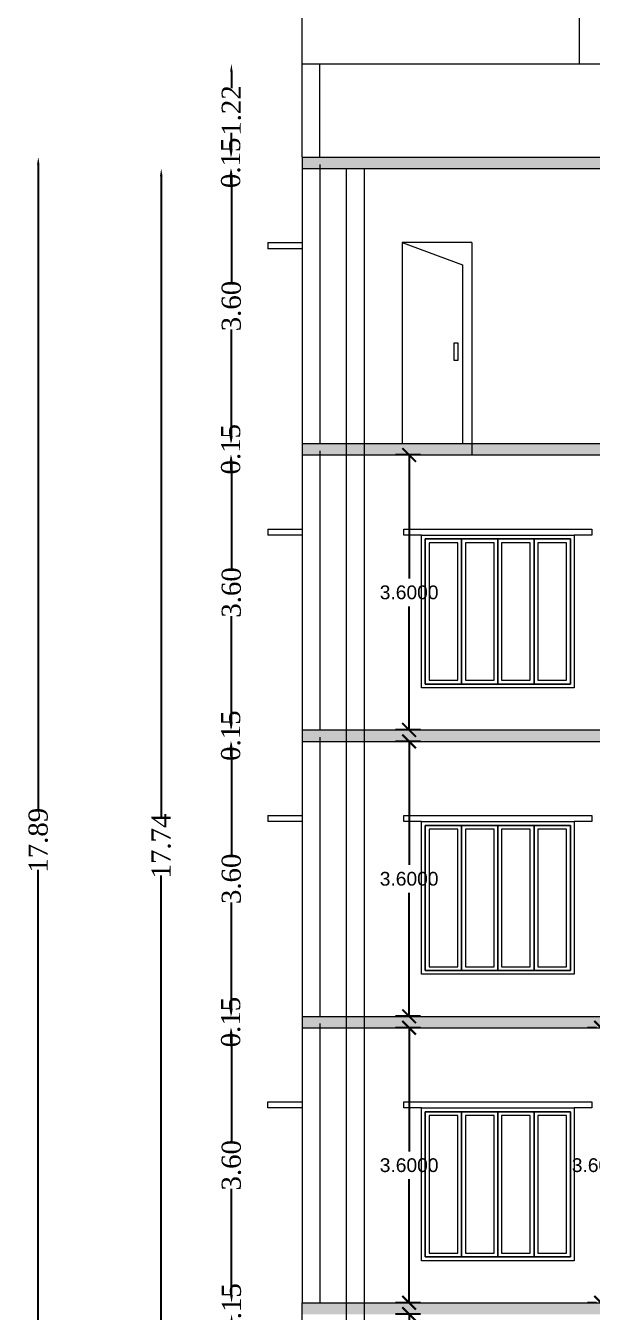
# Model space of a CAD drawing. Header units: metres. Extents: x -1560390 to -1560195, y 43232 to 43346.
# Drawn here: x -1560306.68 to -1560299.26, y 43310.71 to 43327.56 of the extents above; entities that cross this region are included whole.
import ezdxf

# ---------------------------------------------------------------- set-up
doc = ezdxf.new("R2010")
doc.units = ezdxf.units.M
doc.header["$LTSCALE"] = 750
doc.header["$MEASUREMENT"] = 0
doc.header["$PDMODE"] = 35
doc.header["$PDSIZE"] = 50
doc.linetypes.add('PHANTOM2', pattern=[1.25, 0.625, -0.125, 0.125, -0.125, 0.125, -0.125])
doc.layers.get('0').update_dxf_attribs({"lineweight": 5})
doc.layers.get('Defpoints').update_dxf_attribs({"lineweight": 0})
doc.layers.add('BLK_1_FLR_1_REGULAR_ROOM_3', color=117, linetype='Continuous')
doc.layers.add('BLK_1_HT_OF_BLDG', color=5, linetype='Continuous')
doc.layers.add('ED', color=30, linetype='Continuous', lineweight=0)
doc.styles.add('ANAND', font='times.ttf')
doc.styles.get("Standard").update_dxf_attribs({"font": 'arial.ttf'})
doc.dimstyles.new('STANDARD$0', dxfattribs={"dimtxt": 0.25, "dimasz": 0.1, "dimexe": 2, "dimexo": 2, "dimgap": 0, "dimtad": 0, "dimzin": 0, "dimdsep": 46, "dimtxsty": 'ANAND', "dimcen": 0.0625, "dimdle": 2.5, "dimse1": 1, "dimse2": 1, "dimclrd": 2, "dimclre": 9, "dimadec": 0, "dimazin": 0, "dimtfac": 1, "dimtix": 1, "dimtofl": 0, "dimtmove": 2, "dimatfit": 3, "dimldrblk": 'OBLIQUE', "dimfxl": 0, "dimtolj": 1, "dimtzin": 0, "dimarcsym": 0})

# ---------------------------------------------------------------- blocks, each defined once
blk = doc.blocks.new('*D632')
at = {"color": 2, "lineweight": -2}
for p, q in [((-1560303.983, 43310.936), (-1560303.983, 43311.036)), ((-1560303.983, 43310.586), (-1560303.983, 43310.486))]:
    blk.add_line(p, q, dxfattribs=at)
at = {"color": 2}
for points in [[(-1560304, 43310.936), (-1560303.966, 43310.936), (-1560303.983, 43310.836)], [(-1560304, 43310.586), (-1560303.966, 43310.586), (-1560303.983, 43310.686)]]:
    blk.add_solid(points, dxfattribs=at)
at = {"layer": 'Defpoints', "color": 0}
for p in [(-1560303.983, 43310.836), (-1560303.058, 43310.836), (-1560303.058, 43310.686)]:
    blk.add_point(p, dxfattribs=at)
at = {"color": 0, "insert": (-1560303.983, 43310.761), "char_height": 0.25, "attachment_point": 5, "rotation": 90, "style": 'ANAND'}
blk.add_mtext('\\A1;0.15', dxfattribs=at)
blk = doc.blocks.new('_Oblique')
at = {"color": 0, "linetype": 'ByBlock', "lineweight": -2}
blk.add_line((-0.5, -0.5), (0.5, 0.5), dxfattribs=at)
blk = doc.blocks.new('*D569')
at = {"color": 2, "lineweight": -2}
for p, q in [((-1560303.985, 43314.336), (-1560303.985, 43312.945)), ((-1560303.985, 43310.936), (-1560303.985, 43312.327))]:
    blk.add_line(p, q, dxfattribs=at)
at = {"color": 2}
for points in [[(-1560304.001, 43314.336), (-1560303.968, 43314.336), (-1560303.985, 43314.436)], [(-1560304.001, 43310.936), (-1560303.968, 43310.936), (-1560303.985, 43310.836)]]:
    blk.add_solid(points, dxfattribs=at)
at = {"layer": 'Defpoints', "color": 0}
for p in [(-1560303.985, 43314.436), (-1560303.058, 43314.436), (-1560303.058, 43310.836)]:
    blk.add_point(p, dxfattribs=at)
at = {"color": 0, "insert": (-1560303.985, 43312.636), "char_height": 0.25, "attachment_point": 5, "rotation": 90, "style": 'ANAND'}
blk.add_mtext('\\A1;3.60', dxfattribs=at)
blk = doc.blocks.new('*D570')
at = {"color": 2, "lineweight": -2}
for p, q in [((-1560303.993, 43314.686), (-1560303.993, 43314.786)), ((-1560303.993, 43314.336), (-1560303.993, 43314.236))]:
    blk.add_line(p, q, dxfattribs=at)
at = {"color": 2}
for points in [[(-1560304.01, 43314.686), (-1560303.976, 43314.686), (-1560303.993, 43314.586)], [(-1560304.01, 43314.336), (-1560303.976, 43314.336), (-1560303.993, 43314.436)]]:
    blk.add_solid(points, dxfattribs=at)
at = {"layer": 'Defpoints', "color": 0}
for p in [(-1560303.993, 43314.586), (-1560303.058, 43314.586), (-1560303.058, 43314.436)]:
    blk.add_point(p, dxfattribs=at)
at = {"color": 0, "insert": (-1560303.993, 43314.511), "char_height": 0.25, "attachment_point": 5, "rotation": 90, "style": 'ANAND'}
blk.add_mtext('\\A1;0.15', dxfattribs=at)
blk = doc.blocks.new('*D571')
at = {"color": 2, "lineweight": -2}
for p, q in [((-1560303.985, 43318.086), (-1560303.985, 43316.695)), ((-1560303.985, 43314.686), (-1560303.985, 43316.077))]:
    blk.add_line(p, q, dxfattribs=at)
at = {"color": 2}
for points in [[(-1560304.001, 43318.086), (-1560303.968, 43318.086), (-1560303.985, 43318.186)], [(-1560304.001, 43314.686), (-1560303.968, 43314.686), (-1560303.985, 43314.586)]]:
    blk.add_solid(points, dxfattribs=at)
at = {"layer": 'Defpoints', "color": 0}
for p in [(-1560303.985, 43318.186), (-1560303.058, 43318.186), (-1560303.058, 43314.586)]:
    blk.add_point(p, dxfattribs=at)
at = {"color": 0, "insert": (-1560303.985, 43316.386), "char_height": 0.25, "attachment_point": 5, "rotation": 90, "style": 'ANAND'}
blk.add_mtext('\\A1;3.60', dxfattribs=at)
blk = doc.blocks.new('*D572')
at = {"color": 2, "lineweight": -2}
for p, q in [((-1560303.993, 43318.436), (-1560303.993, 43318.536)), ((-1560303.993, 43318.086), (-1560303.993, 43317.986))]:
    blk.add_line(p, q, dxfattribs=at)
at = {"color": 2}
for points in [[(-1560304.01, 43318.436), (-1560303.976, 43318.436), (-1560303.993, 43318.336)], [(-1560304.01, 43318.086), (-1560303.976, 43318.086), (-1560303.993, 43318.186)]]:
    blk.add_solid(points, dxfattribs=at)
at = {"layer": 'Defpoints', "color": 0}
for p in [(-1560303.993, 43318.336), (-1560303.058, 43318.336), (-1560303.058, 43318.186)]:
    blk.add_point(p, dxfattribs=at)
at = {"color": 0, "insert": (-1560303.993, 43318.261), "char_height": 0.25, "attachment_point": 5, "rotation": 90, "style": 'ANAND'}
blk.add_mtext('\\A1;0.15', dxfattribs=at)
blk = doc.blocks.new('*D573')
at = {"color": 2, "lineweight": -2}
for p, q in [((-1560303.985, 43321.836), (-1560303.985, 43320.445)), ((-1560303.985, 43318.436), (-1560303.985, 43319.827))]:
    blk.add_line(p, q, dxfattribs=at)
at = {"color": 2}
for points in [[(-1560304.001, 43321.836), (-1560303.968, 43321.836), (-1560303.985, 43321.936)], [(-1560304.001, 43318.436), (-1560303.968, 43318.436), (-1560303.985, 43318.336)]]:
    blk.add_solid(points, dxfattribs=at)
at = {"layer": 'Defpoints', "color": 0}
for p in [(-1560303.985, 43321.936), (-1560303.058, 43321.936), (-1560303.058, 43318.336)]:
    blk.add_point(p, dxfattribs=at)
at = {"color": 0, "insert": (-1560303.985, 43320.136), "char_height": 0.25, "attachment_point": 5, "rotation": 90, "style": 'ANAND'}
blk.add_mtext('\\A1;3.60', dxfattribs=at)
blk = doc.blocks.new('*D574')
at = {"color": 2, "lineweight": -2}
for p, q in [((-1560303.993, 43322.186), (-1560303.993, 43322.286)), ((-1560303.993, 43321.836), (-1560303.993, 43321.736))]:
    blk.add_line(p, q, dxfattribs=at)
at = {"color": 2}
for points in [[(-1560304.01, 43322.186), (-1560303.976, 43322.186), (-1560303.993, 43322.086)], [(-1560304.01, 43321.836), (-1560303.976, 43321.836), (-1560303.993, 43321.936)]]:
    blk.add_solid(points, dxfattribs=at)
at = {"layer": 'Defpoints', "color": 0}
for p in [(-1560303.993, 43322.086), (-1560303.058, 43322.086), (-1560303.058, 43321.936)]:
    blk.add_point(p, dxfattribs=at)
at = {"color": 0, "insert": (-1560303.993, 43322.011), "char_height": 0.25, "attachment_point": 5, "rotation": 90, "style": 'ANAND'}
blk.add_mtext('\\A1;0.15', dxfattribs=at)
blk = doc.blocks.new('*D575')
at = {"color": 2, "lineweight": -2}
for p, q in [((-1560303.985, 43325.586), (-1560303.985, 43324.195)), ((-1560303.985, 43322.186), (-1560303.985, 43323.577))]:
    blk.add_line(p, q, dxfattribs=at)
at = {"color": 2}
for points in [[(-1560304.001, 43325.586), (-1560303.968, 43325.586), (-1560303.985, 43325.686)], [(-1560304.001, 43322.186), (-1560303.968, 43322.186), (-1560303.985, 43322.086)]]:
    blk.add_solid(points, dxfattribs=at)
at = {"layer": 'Defpoints', "color": 0}
for p in [(-1560303.985, 43325.686), (-1560303.058, 43325.686), (-1560303.058, 43322.086)]:
    blk.add_point(p, dxfattribs=at)
at = {"color": 0, "insert": (-1560303.985, 43323.886), "char_height": 0.25, "attachment_point": 5, "rotation": 90, "style": 'ANAND'}
blk.add_mtext('\\A1;3.60', dxfattribs=at)
blk = doc.blocks.new('*D576')
at = {"color": 2, "lineweight": -2}
for p, q in [((-1560303.993, 43325.936), (-1560303.993, 43326.036)), ((-1560303.993, 43325.586), (-1560303.993, 43325.486))]:
    blk.add_line(p, q, dxfattribs=at)
at = {"color": 2}
for points in [[(-1560304.01, 43325.936), (-1560303.976, 43325.936), (-1560303.993, 43325.836)], [(-1560304.01, 43325.586), (-1560303.976, 43325.586), (-1560303.993, 43325.686)]]:
    blk.add_solid(points, dxfattribs=at)
at = {"layer": 'Defpoints', "color": 0}
for p in [(-1560303.993, 43325.836), (-1560303.058, 43325.836), (-1560303.058, 43325.686)]:
    blk.add_point(p, dxfattribs=at)
at = {"color": 0, "insert": (-1560303.993, 43325.761), "char_height": 0.25, "attachment_point": 5, "rotation": 90, "style": 'ANAND'}
blk.add_mtext('\\A1;0.15', dxfattribs=at)
blk = doc.blocks.new('*D633')
at = {"color": 2, "lineweight": -2}
for p, q in [((-1560303.985, 43326.956), (-1560303.985, 43326.74)), ((-1560303.985, 43325.936), (-1560303.985, 43326.152))]:
    blk.add_line(p, q, dxfattribs=at)
at = {"color": 2}
for points in [[(-1560304.002, 43326.956), (-1560303.969, 43326.956), (-1560303.985, 43327.056)], [(-1560304.002, 43325.936), (-1560303.969, 43325.936), (-1560303.985, 43325.836)]]:
    blk.add_solid(points, dxfattribs=at)
at = {"layer": 'Defpoints', "color": 0}
for p in [(-1560303.058, 43327.056), (-1560303.985, 43325.836), (-1560303.058, 43325.836)]:
    blk.add_point(p, dxfattribs=at)
at = {"color": 0, "insert": (-1560303.985, 43326.446), "char_height": 0.25, "attachment_point": 5, "rotation": 90, "style": 'ANAND'}
blk.add_mtext('\\A1;1.22', dxfattribs=at)
blk = doc.blocks.new('*D634')
at = {"color": 2, "lineweight": -2}
for p, q in [((-1560304.904, 43325.586), (-1560304.904, 43317.203)), ((-1560304.904, 43308.046), (-1560304.904, 43316.429))]:
    blk.add_line(p, q, dxfattribs=at)
at = {"color": 2}
for points in [[(-1560304.92, 43325.586), (-1560304.887, 43325.586), (-1560304.904, 43325.686)], [(-1560304.92, 43308.046), (-1560304.887, 43308.046), (-1560304.904, 43307.946)]]:
    blk.add_solid(points, dxfattribs=at)
at = {"layer": 'Defpoints', "color": 0}
for p in [(-1560304.904, 43325.686), (-1560303.058, 43325.686), (-1560303.058, 43307.946)]:
    blk.add_point(p, dxfattribs=at)
at = {"color": 0, "insert": (-1560304.904, 43316.816), "char_height": 0.25, "attachment_point": 5, "rotation": 90, "style": 'ANAND'}
blk.add_mtext('\\A1;17.74', dxfattribs=at)
blk = doc.blocks.new('*D584')
at = {"layer": 'BLK_1_HT_OF_BLDG', "color": 2, "linetype": 'PHANTOM2', "lineweight": -2}
for p, q in [((-1560306.513, 43325.736), (-1560306.513, 43317.277)), ((-1560306.513, 43308.046), (-1560306.513, 43316.505))]:
    blk.add_line(p, q, dxfattribs=at)
at = {"layer": 'BLK_1_HT_OF_BLDG', "color": 2}
for points in [[(-1560306.53, 43325.736), (-1560306.497, 43325.736), (-1560306.513, 43325.836)], [(-1560306.53, 43308.046), (-1560306.497, 43308.046), (-1560306.513, 43307.946)]]:
    blk.add_solid(points, dxfattribs=at)
at = {"layer": 'Defpoints', "color": 0}
for p in [(-1560306.513, 43325.836), (-1560301.445, 43325.836), (-1560301.445, 43307.946)]:
    blk.add_point(p, dxfattribs=at)
at = {"layer": 'BLK_1_HT_OF_BLDG', "color": 0, "insert": (-1560306.513, 43316.891), "char_height": 0.25, "attachment_point": 5, "rotation": 90, "style": 'ANAND'}
blk.add_mtext('\\A1;17.89', dxfattribs=at)
blk = doc.blocks.new('_ArchTick')
at = {"color": 0, "linetype": 'ByBlock', "const_width": 0.15}
blk.add_lwpolyline([(-0.5, -0.5), (0.5, 0.5)], dxfattribs=at)
blk = doc.blocks.new('*D585')
at = {"layer": 'Defpoints', "color": 0}
for p in [(-1560301.659, 43310.686), (-1560301.445, 43310.686), (-1560301.445, 43307.946)]:
    blk.add_point(p, dxfattribs=at)
at = {"layer": 'ED', "color": 0, "lineweight": -2}
for p, q in [((-1560301.508, 43310.686), (-1560301.839, 43310.686)), ((-1560301.659, 43310.686), (-1560301.659, 43309.498)), ((-1560301.659, 43307.946), (-1560301.659, 43309.134)), ((-1560301.508, 43307.946), (-1560301.839, 43307.946))]:
    blk.add_line(p, q, dxfattribs=at)
at = {"layer": 'ED', "color": 0, "lineweight": -2, "xscale": 0.18, "yscale": 0.18, "zscale": 0.18}
for p, rotation in [((-1560301.659, 43310.686), 90), ((-1560301.659, 43307.946), 270)]:
    blk.add_blockref('_ArchTick', p, dxfattribs=dict(at, rotation=rotation))
at = {"layer": 'ED', "color": 0, "insert": (-1560301.659, 43309.316), "char_height": 0.18, "attachment_point": 5}
blk.add_mtext('\\A1;2.7400', dxfattribs=at)
blk = doc.blocks.new('*D731')
at = {"layer": 'Defpoints', "color": 0}
for p in [(-1560301.659, 43314.436), (-1560301.445, 43314.436), (-1560301.445, 43310.836)]:
    blk.add_point(p, dxfattribs=at)
at = {"layer": 'ED', "color": 0, "lineweight": -2}
for p, q in [((-1560301.508, 43314.436), (-1560301.839, 43314.436)), ((-1560301.659, 43314.436), (-1560301.659, 43312.818)), ((-1560301.659, 43310.836), (-1560301.659, 43312.454)), ((-1560301.508, 43310.836), (-1560301.839, 43310.836))]:
    blk.add_line(p, q, dxfattribs=at)
at = {"layer": 'ED', "color": 0, "lineweight": -2, "xscale": 0.18, "yscale": 0.18, "zscale": 0.18}
for p, rotation in [((-1560301.659, 43314.436), 90), ((-1560301.659, 43310.836), 270)]:
    blk.add_blockref('_ArchTick', p, dxfattribs=dict(at, rotation=rotation))
at = {"layer": 'ED', "color": 0, "insert": (-1560301.659, 43312.636), "char_height": 0.18, "attachment_point": 5}
blk.add_mtext('\\A1;3.6000', dxfattribs=at)
blk = doc.blocks.new('*D732')
at = {"layer": 'Defpoints', "color": 0}
for p in [(-1560301.659, 43318.186), (-1560301.445, 43318.186), (-1560301.445, 43314.586)]:
    blk.add_point(p, dxfattribs=at)
at = {"layer": 'ED', "color": 0, "lineweight": -2}
for p, q in [((-1560301.508, 43318.186), (-1560301.839, 43318.186)), ((-1560301.659, 43318.186), (-1560301.659, 43316.568)), ((-1560301.659, 43314.586), (-1560301.659, 43316.204)), ((-1560301.508, 43314.586), (-1560301.839, 43314.586))]:
    blk.add_line(p, q, dxfattribs=at)
at = {"layer": 'ED', "color": 0, "lineweight": -2, "xscale": 0.18, "yscale": 0.18, "zscale": 0.18}
for p, rotation in [((-1560301.659, 43318.186), 90), ((-1560301.659, 43314.586), 270)]:
    blk.add_blockref('_ArchTick', p, dxfattribs=dict(at, rotation=rotation))
at = {"layer": 'ED', "color": 0, "insert": (-1560301.659, 43316.386), "char_height": 0.18, "attachment_point": 5}
blk.add_mtext('\\A1;3.6000', dxfattribs=at)
blk = doc.blocks.new('*D733')
at = {"layer": 'Defpoints', "color": 0}
for p in [(-1560301.659, 43321.936), (-1560301.445, 43321.936), (-1560301.445, 43318.336)]:
    blk.add_point(p, dxfattribs=at)
at = {"layer": 'ED', "color": 0, "lineweight": -2}
for p, q in [((-1560301.508, 43321.936), (-1560301.839, 43321.936)), ((-1560301.659, 43321.936), (-1560301.659, 43320.318)), ((-1560301.659, 43318.336), (-1560301.659, 43319.954)), ((-1560301.508, 43318.336), (-1560301.839, 43318.336))]:
    blk.add_line(p, q, dxfattribs=at)
at = {"layer": 'ED', "color": 0, "lineweight": -2, "xscale": 0.18, "yscale": 0.18, "zscale": 0.18}
for p, rotation in [((-1560301.659, 43321.936), 90), ((-1560301.659, 43318.336), 270)]:
    blk.add_blockref('_ArchTick', p, dxfattribs=dict(at, rotation=rotation))
at = {"layer": 'ED', "color": 0, "insert": (-1560301.659, 43320.136), "char_height": 0.18, "attachment_point": 5}
blk.add_mtext('\\A1;3.6000', dxfattribs=at)
blk = doc.blocks.new('*D790')
at = {"layer": 'BLK_1_FLR_1_REGULAR_ROOM_3', "color": 0, "lineweight": -2}
for p, q in [((-1560299.207, 43314.436), (-1560299.325, 43314.436)), ((-1560299.145, 43314.436), (-1560299.145, 43312.818)), ((-1560299.145, 43310.836), (-1560299.145, 43312.454)), ((-1560299.207, 43310.836), (-1560299.325, 43310.836))]:
    blk.add_line(p, q, dxfattribs=at)
at = {"layer": 'Defpoints', "color": 0}
for p in [(-1560299.145, 43314.436), (-1560299.145, 43314.436), (-1560299.145, 43310.836)]:
    blk.add_point(p, dxfattribs=at)
at = {"layer": 'BLK_1_FLR_1_REGULAR_ROOM_3', "color": 0, "lineweight": -2, "xscale": 0.18, "yscale": 0.18, "zscale": 0.18}
for p, rotation in [((-1560299.145, 43314.436), 90), ((-1560299.145, 43310.836), 270)]:
    blk.add_blockref('_ArchTick', p, dxfattribs=dict(at, rotation=rotation))
at = {"layer": 'BLK_1_FLR_1_REGULAR_ROOM_3', "color": 0, "insert": (-1560299.145, 43312.636), "char_height": 0.18, "attachment_point": 5}
blk.add_mtext('\\A1;3.6000', dxfattribs=at)

msp = doc.modelspace()

# ---------------------------------------------------------------- hatches: boundary and pattern name
at = {"lineweight": 5, "ltscale": 0.05}
h = msp.add_hatch(dxfattribs=at)
h.set_pattern_fill('AR-CONC', color=256, scale=0.000913043)
h.set_pattern_definition([(50, (-1562825.67374, 41718.35015), (0.166342524, -0.014553078), [0.017393478, -0.191328261]), (355, (-1562825.67374, 41718.35015), (-0.032178776, 0.174443207), [0.013914783, -0.153063142]), (100.451445, (-1562825.65988, 41718.34893), (0.134163747, 0.159890121), [0.014782182, -0.162604136]), (46.1842, (-1562825.67374, 41718.39653), (0.24750695, -0.038386473), [0.026090217, -0.286992391]), (96.635558, (-1562825.65312, 41718.39333), (0.216760296, 0.22591081), [0.022173282, -0.243906425]), (351.184151, (-1562825.67374, 41718.39653), (0.216760296, 0.22591081), [0.020872144, -0.229593668]), (21, (-1562825.65055, 41718.38493), (0.138430531, -0.093372572), [0.017393478, -0.191328261]), (326, (-1562825.65055, 41718.38493), (0.056427939, 0.168171621), [0.013914783, -0.153062609]), (71.451445, (-1562825.63901, 41718.37715), (0.19485847, 0.07479905), [0.014782182, -0.162603856]), (37.5, (-1562825.67374, 41718.350146), (0.002820029, 0.0772024268), [0, -0.1512073043, 0, -0.155381739, 0, -0.1536423913]), (7.5, (-1562825.67374, 41718.350146), (0.061009257, 0.0914692205), [0, -0.0885907826, 0, -0.1477286087, 0, -0.0585580435]), (327.5, (-1562825.72546, 41718.350146), (0.1238001086, -0.0052305923), [0, -0.057978261, 0, -0.180892174, 0, -0.24003]), (317.5, (-1562825.74865, 41718.35015), (0.135248383, 0.023215492), [0, -0.075371739, 0, -0.1201309565, 0, -0.170456087])])
h.paths.add_polyline_path([(-1560288.60418, 43325.68589), (-1560288.60418, 43325.83589), (-1560303.05767, 43325.83589), (-1560303.05767, 43325.68589)])
h = msp.add_hatch(dxfattribs=at)
h.set_pattern_fill('AR-CONC', color=256, scale=0.000913043)
h.set_pattern_definition([(50, (-1562825.67374, 41714.60015), (0.166342524, -0.014553078), [0.017393478, -0.191328261]), (355, (-1562825.67374, 41714.60015), (-0.032178776, 0.174443207), [0.013914783, -0.153063142]), (100.451445, (-1562825.65988, 41714.59893), (0.134163747, 0.159890121), [0.014782182, -0.162604136]), (46.1842, (-1562825.67374, 41714.64653), (0.24750695, -0.038386473), [0.026090217, -0.286992391]), (96.635558, (-1562825.65312, 41714.64333), (0.216760296, 0.22591081), [0.022173282, -0.243906425]), (351.184151, (-1562825.67374, 41714.64653), (0.216760296, 0.22591081), [0.020872144, -0.229593668]), (21, (-1562825.65055, 41714.63493), (0.138430531, -0.093372572), [0.017393478, -0.191328261]), (326, (-1562825.65055, 41714.63493), (0.056427939, 0.168171621), [0.013914783, -0.153062609]), (71.451445, (-1562825.63901, 41714.62715), (0.19485847, 0.07479905), [0.014782182, -0.162603856]), (37.5, (-1562825.67374, 41714.600146), (0.002820029, 0.0772024268), [0, -0.1512073043, 0, -0.155381739, 0, -0.1536423913]), (7.5, (-1562825.67374, 41714.600146), (0.061009257, 0.0914692205), [0, -0.0885907826, 0, -0.1477286087, 0, -0.0585580435]), (327.5, (-1562825.72546, 41714.600146), (0.1238001086, -0.0052305923), [0, -0.057978261, 0, -0.180892174, 0, -0.24003]), (317.5, (-1562825.74865, 41714.60015), (0.135248383, 0.023215492), [0, -0.075371739, 0, -0.1201309565, 0, -0.170456087])])
h.paths.add_polyline_path([(-1560288.60418, 43321.93589), (-1560288.60418, 43322.08589), (-1560303.05767, 43322.08589), (-1560303.05767, 43321.93589)])
h = msp.add_hatch(dxfattribs=at)
h.set_pattern_fill('AR-CONC', color=256, scale=0.000913043)
h.set_pattern_definition([(50, (-1562825.67374, 41710.85015), (0.166342524, -0.014553078), [0.017393478, -0.191328261]), (355, (-1562825.67374, 41710.85015), (-0.032178776, 0.174443207), [0.013914783, -0.153063142]), (100.451445, (-1562825.65988, 41710.84893), (0.134163747, 0.159890121), [0.014782182, -0.162604136]), (46.1842, (-1562825.67374, 41710.89653), (0.24750695, -0.038386473), [0.026090217, -0.286992391]), (96.635558, (-1562825.65312, 41710.89333), (0.216760296, 0.22591081), [0.022173282, -0.243906425]), (351.184151, (-1562825.67374, 41710.89653), (0.216760296, 0.22591081), [0.020872144, -0.229593668]), (21, (-1562825.65055, 41710.88493), (0.138430531, -0.093372572), [0.017393478, -0.191328261]), (326, (-1562825.65055, 41710.88493), (0.056427939, 0.168171621), [0.013914783, -0.153062609]), (71.451445, (-1562825.63901, 41710.87715), (0.19485847, 0.07479905), [0.014782182, -0.162603856]), (37.5, (-1562825.67374, 41710.850146), (0.002820029, 0.0772024268), [0, -0.1512073043, 0, -0.155381739, 0, -0.1536423913]), (7.5, (-1562825.67374, 41710.850146), (0.061009257, 0.0914692205), [0, -0.0885907826, 0, -0.1477286087, 0, -0.0585580435]), (327.5, (-1562825.72546, 41710.850146), (0.1238001086, -0.0052305923), [0, -0.057978261, 0, -0.180892174, 0, -0.24003]), (317.5, (-1562825.74865, 41710.85015), (0.135248383, 0.023215492), [0, -0.075371739, 0, -0.1201309565, 0, -0.170456087])])
h.paths.add_polyline_path([(-1560288.60418, 43318.18589), (-1560288.60418, 43318.33589), (-1560303.05767, 43318.33589), (-1560303.05767, 43318.18589)])
h = msp.add_hatch(dxfattribs=at)
h.set_pattern_fill('AR-CONC', color=256, scale=0.000913043)
h.set_pattern_definition([(50, (-1562825.67374, 41707.10015), (0.166342524, -0.014553078), [0.017393478, -0.191328261]), (355, (-1562825.67374, 41707.10015), (-0.032178776, 0.174443207), [0.013914783, -0.153063142]), (100.451445, (-1562825.65988, 41707.09893), (0.134163747, 0.159890121), [0.014782182, -0.162604136]), (46.1842, (-1562825.67374, 41707.14653), (0.24750695, -0.038386473), [0.026090217, -0.286992391]), (96.635558, (-1562825.65312, 41707.14333), (0.216760296, 0.22591081), [0.022173282, -0.243906425]), (351.184151, (-1562825.67374, 41707.14653), (0.216760296, 0.22591081), [0.020872144, -0.229593668]), (21, (-1562825.65055, 41707.13493), (0.138430531, -0.093372572), [0.017393478, -0.191328261]), (326, (-1562825.65055, 41707.13493), (0.056427939, 0.168171621), [0.013914783, -0.153062609]), (71.451445, (-1562825.63901, 41707.12715), (0.19485847, 0.07479905), [0.014782182, -0.162603856]), (37.5, (-1562825.67374, 41707.100146), (0.002820029, 0.0772024268), [0, -0.1512073043, 0, -0.155381739, 0, -0.1536423913]), (7.5, (-1562825.67374, 41707.100146), (0.061009257, 0.0914692205), [0, -0.0885907826, 0, -0.1477286087, 0, -0.0585580435]), (327.5, (-1562825.72546, 41707.100146), (0.1238001086, -0.0052305923), [0, -0.057978261, 0, -0.180892174, 0, -0.24003]), (317.5, (-1562825.74865, 41707.10015), (0.135248383, 0.023215492), [0, -0.075371739, 0, -0.1201309565, 0, -0.170456087])])
h.paths.add_polyline_path([(-1560288.60418, 43314.43589), (-1560288.60418, 43314.58589), (-1560303.05767, 43314.58589), (-1560303.05767, 43314.43589)])
h = msp.add_hatch(dxfattribs=at)
h.set_pattern_fill('AR-CONC', color=256, scale=0.000913043)
h.set_pattern_definition([(50, (-1562825.67374, 41703.35014), (0.166342524, -0.014553078), [0.017393478, -0.191328261]), (355, (-1562825.67374, 41703.35014), (-0.032178776, 0.174443207), [0.013914783, -0.153063142]), (100.451445, (-1562825.65988, 41703.34893), (0.134163747, 0.159890121), [0.014782182, -0.162604136]), (46.1842, (-1562825.67374, 41703.39653), (0.24750695, -0.038386473), [0.026090217, -0.286992391]), (96.635558, (-1562825.65312, 41703.39333), (0.216760296, 0.22591081), [0.022173282, -0.243906425]), (351.184151, (-1562825.67374, 41703.39653), (0.216760296, 0.22591081), [0.020872144, -0.229593668]), (21, (-1562825.65055, 41703.38493), (0.138430531, -0.093372572), [0.017393478, -0.191328261]), (326, (-1562825.65055, 41703.38493), (0.056427939, 0.168171621), [0.013914783, -0.153062609]), (71.451445, (-1562825.63901, 41703.37715), (0.19485847, 0.07479905), [0.014782182, -0.162603856]), (37.5, (-1562825.67374, 41703.350145), (0.002820029, 0.0772024268), [0, -0.1512073043, 0, -0.155381739, 0, -0.1536423913]), (7.5, (-1562825.67374, 41703.350145), (0.061009257, 0.0914692205), [0, -0.0885907826, 0, -0.1477286087, 0, -0.0585580435]), (327.5, (-1562825.72546, 41703.350145), (0.1238001086, -0.0052305923), [0, -0.057978261, 0, -0.180892174, 0, -0.24003]), (317.5, (-1562825.74865, 41703.35014), (0.135248383, 0.023215492), [0, -0.075371739, 0, -0.1201309565, 0, -0.170456087])])
h.paths.add_polyline_path([(-1560288.60418, 43310.68589), (-1560288.60418, 43310.83589), (-1560303.05767, 43310.83589), (-1560303.05767, 43310.68589)])

# ---------------------------------------------------------------- linework, layer by layer
for p, q in [((-1560303.05767, 43325.83589), (-1560303.05767, 43327.05589)), ((-1560303.05767, 43327.05589), (-1560288.60418, 43327.05589)), ((-1560302.82767, 43325.83589), (-1560302.82767, 43327.05589)), ((-1560303.05767, 43325.83589), (-1560303.05767, 43310.83589)), ((-1560302.82767, 43325.7407), (-1560302.82767, 43322.08589)), ((-1560302.47665, 43307.94589), (-1560302.47665, 43325.68589)), ((-1560302.24665, 43325.68589), (-1560302.24665, 43307.94589)), ((-1560303.50767, 43324.71589), (-1560303.05767, 43324.71589)), ((-1560303.50767, 43324.71589), (-1560303.50767, 43324.63589)), ((-1560303.05767, 43324.63589), (-1560303.50767, 43324.63589)), ((-1560300.83939, 43324.71589), (-1560301.74939, 43324.71589)), ((-1560301.74939, 43324.71589), (-1560301.74939, 43322.08589)), ((-1560301.74939, 43324.71589), (-1560300.96189, 43324.42515)), ((-1560300.96189, 43324.42515), (-1560300.96189, 43322.08589)), ((-1560302.82767, 43321.9907), (-1560302.82767, 43318.33589)), ((-1560303.50767, 43320.96589), (-1560303.05767, 43320.96589)), ((-1560303.50767, 43320.96589), (-1560303.50767, 43320.88589)), ((-1560303.05767, 43320.88589), (-1560303.50767, 43320.88589)), ((-1560300.97267, 43320.83589), (-1560300.97267, 43318.93589)), ((-1560300.49767, 43320.83589), (-1560300.49767, 43318.93589)), ((-1560300.02267, 43320.83589), (-1560300.02267, 43318.93589)), ((-1560302.82767, 43318.2407), (-1560302.82767, 43314.58589)), ((-1560303.50767, 43317.21589), (-1560303.05767, 43317.21589)), ((-1560303.50767, 43317.21589), (-1560303.50767, 43317.13589)), ((-1560303.05767, 43317.13589), (-1560303.50767, 43317.13589)), ((-1560300.97267, 43317.08589), (-1560300.97267, 43315.18589)), ((-1560300.49767, 43317.08589), (-1560300.49767, 43315.18589)), ((-1560300.02267, 43317.08589), (-1560300.02267, 43315.18589)), ((-1560302.82767, 43314.4907), (-1560302.82767, 43310.83589)), ((-1560303.50767, 43313.38589), (-1560303.50767, 43313.46589)), ((-1560303.50767, 43313.46589), (-1560303.05767, 43313.46589)), ((-1560303.05767, 43313.38589), (-1560303.50767, 43313.38589)), ((-1560300.97267, 43313.33589), (-1560300.97267, 43311.43589)), ((-1560300.49767, 43313.33589), (-1560300.49767, 43311.43589)), ((-1560300.02267, 43313.33589), (-1560300.02267, 43311.43589))]:
    msp.add_line(p, q)
at = {"lineweight": 5}
for p, q in [((-1560303.05767, 43325.83589), (-1560288.60418, 43325.83589)), ((-1560303.05767, 43325.68589), (-1560288.60418, 43325.68589)), ((-1560303.05767, 43325.68589), (-1560288.60418, 43325.68589)), ((-1560303.05767, 43322.08589), (-1560288.60418, 43322.08589)), ((-1560303.05767, 43321.93589), (-1560288.60418, 43321.93589)), ((-1560303.05767, 43321.93589), (-1560288.60418, 43321.93589)), ((-1560303.05767, 43318.33589), (-1560288.60418, 43318.33589)), ((-1560303.05767, 43318.18589), (-1560288.60418, 43318.18589)), ((-1560303.05767, 43318.18589), (-1560288.60418, 43318.18589)), ((-1560303.05767, 43314.58589), (-1560288.60418, 43314.58589)), ((-1560303.05767, 43314.43589), (-1560288.60418, 43314.43589)), ((-1560303.05767, 43314.43589), (-1560288.60418, 43314.43589)), ((-1560303.05767, 43307.94589), (-1560303.05767, 43310.83589)), ((-1560303.05767, 43310.83589), (-1560288.70134, 43310.83589)), ((-1560303.05767, 43310.83589), (-1560288.60418, 43310.83589))]:
    msp.add_line(p, q, dxfattribs=at)
for points in [[(-1560303.05767, 43327.05589), (-1560303.05767, 43329.44423)], [(-1560299.42761, 43327.05589), (-1560299.42761, 43329.44423)], [(-1560300.83939, 43324.71589), (-1560300.83939, 43321.93589)], [(-1560301.49767, 43320.88589), (-1560301.72767, 43320.88589), (-1560301.72767, 43320.96589), (-1560299.26767, 43320.96589), (-1560299.26767, 43320.88589), (-1560299.49767, 43320.88589)], [(-1560301.49767, 43320.88589), (-1560299.49767, 43320.88589), (-1560299.49767, 43318.88589), (-1560301.49767, 43318.88589), (-1560301.49767, 43320.88589)], [(-1560301.49767, 43317.13589), (-1560301.72767, 43317.13589), (-1560301.72767, 43317.21589), (-1560299.26767, 43317.21589), (-1560299.26767, 43317.13589), (-1560299.49767, 43317.13589)], [(-1560301.49767, 43317.13589), (-1560299.49767, 43317.13589), (-1560299.49767, 43315.13589), (-1560301.49767, 43315.13589), (-1560301.49767, 43317.13589)], [(-1560301.49767, 43313.38589), (-1560301.72767, 43313.38589), (-1560301.72767, 43313.46589), (-1560299.26767, 43313.46589), (-1560299.26767, 43313.38589), (-1560299.49767, 43313.38589)], [(-1560301.49767, 43313.38589), (-1560299.49767, 43313.38589), (-1560299.49767, 43311.38589), (-1560301.49767, 43311.38589), (-1560301.49767, 43313.38589)]]:
    msp.add_lwpolyline(points)
for points in [[(-1560301.07121, 43323.40321), (-1560301.01956, 43323.40321), (-1560301.01956, 43323.17091), (-1560301.07121, 43323.17091)], [(-1560301.44767, 43320.83589), (-1560299.54767, 43320.83589), (-1560299.54767, 43318.93589), (-1560301.44767, 43318.93589)], [(-1560301.44767, 43320.83589), (-1560299.54767, 43320.83589), (-1560299.54767, 43318.93589), (-1560301.44767, 43318.93589)], [(-1560300.97267, 43320.83589), (-1560301.44767, 43320.83589), (-1560301.44767, 43318.93589), (-1560300.97267, 43318.93589)], [(-1560301.02267, 43320.78589), (-1560301.39767, 43320.78589), (-1560301.39767, 43318.98589), (-1560301.02267, 43318.98589)], [(-1560300.49767, 43320.83589), (-1560300.97267, 43320.83589), (-1560300.97267, 43318.93589), (-1560300.49767, 43318.93589)], [(-1560300.54767, 43320.78589), (-1560300.92267, 43320.78589), (-1560300.92267, 43318.98589), (-1560300.54767, 43318.98589)], [(-1560300.02267, 43320.83589), (-1560300.49767, 43320.83589), (-1560300.49767, 43318.93589), (-1560300.02267, 43318.93589)], [(-1560300.07267, 43320.78589), (-1560300.44767, 43320.78589), (-1560300.44767, 43318.98589), (-1560300.07267, 43318.98589)], [(-1560299.54767, 43320.83589), (-1560300.02267, 43320.83589), (-1560300.02267, 43318.93589), (-1560299.54767, 43318.93589)], [(-1560299.59767, 43320.78589), (-1560299.97267, 43320.78589), (-1560299.97267, 43318.98589), (-1560299.59767, 43318.98589)], [(-1560301.44767, 43317.08589), (-1560299.54767, 43317.08589), (-1560299.54767, 43315.18589), (-1560301.44767, 43315.18589)], [(-1560301.44767, 43317.08589), (-1560299.54767, 43317.08589), (-1560299.54767, 43315.18589), (-1560301.44767, 43315.18589)], [(-1560300.97267, 43317.08589), (-1560301.44767, 43317.08589), (-1560301.44767, 43315.18589), (-1560300.97267, 43315.18589)], [(-1560301.02267, 43317.03589), (-1560301.39767, 43317.03589), (-1560301.39767, 43315.23589), (-1560301.02267, 43315.23589)], [(-1560300.49767, 43317.08589), (-1560300.97267, 43317.08589), (-1560300.97267, 43315.18589), (-1560300.49767, 43315.18589)], [(-1560300.54767, 43317.03589), (-1560300.92267, 43317.03589), (-1560300.92267, 43315.23589), (-1560300.54767, 43315.23589)], [(-1560300.02267, 43317.08589), (-1560300.49767, 43317.08589), (-1560300.49767, 43315.18589), (-1560300.02267, 43315.18589)], [(-1560300.07267, 43317.03589), (-1560300.44767, 43317.03589), (-1560300.44767, 43315.23589), (-1560300.07267, 43315.23589)], [(-1560299.54767, 43317.08589), (-1560300.02267, 43317.08589), (-1560300.02267, 43315.18589), (-1560299.54767, 43315.18589)], [(-1560299.59767, 43317.03589), (-1560299.97267, 43317.03589), (-1560299.97267, 43315.23589), (-1560299.59767, 43315.23589)], [(-1560301.44767, 43313.33589), (-1560299.54767, 43313.33589), (-1560299.54767, 43311.43589), (-1560301.44767, 43311.43589)], [(-1560301.44767, 43313.33589), (-1560299.54767, 43313.33589), (-1560299.54767, 43311.43589), (-1560301.44767, 43311.43589)], [(-1560300.97267, 43313.33589), (-1560301.44767, 43313.33589), (-1560301.44767, 43311.43589), (-1560300.97267, 43311.43589)], [(-1560301.02267, 43313.28589), (-1560301.39767, 43313.28589), (-1560301.39767, 43311.48589), (-1560301.02267, 43311.48589)], [(-1560300.49767, 43313.33589), (-1560300.97267, 43313.33589), (-1560300.97267, 43311.43589), (-1560300.49767, 43311.43589)], [(-1560300.54767, 43313.28589), (-1560300.92267, 43313.28589), (-1560300.92267, 43311.48589), (-1560300.54767, 43311.48589)], [(-1560300.02267, 43313.33589), (-1560300.49767, 43313.33589), (-1560300.49767, 43311.43589), (-1560300.02267, 43311.43589)], [(-1560300.07267, 43313.28589), (-1560300.44767, 43313.28589), (-1560300.44767, 43311.48589), (-1560300.07267, 43311.48589)], [(-1560299.54767, 43313.33589), (-1560300.02267, 43313.33589), (-1560300.02267, 43311.43589), (-1560299.54767, 43311.43589)], [(-1560299.59767, 43313.28589), (-1560299.97267, 43313.28589), (-1560299.97267, 43311.48589), (-1560299.59767, 43311.48589)]]:
    msp.add_lwpolyline(points, close=True)

# ---------------------------------------------------------------- dimensions: what is measured, and where the dimension line sits
for p1, p2, distance, picture, middle in [((-1560303.05767, 43327.05589), (-1560303.05767, 43325.83589), -0.92761, '*D633', (-1560303.98528, 43326.44589)), ((-1560303.05767, 43325.68589), (-1560303.05767, 43325.83589), 0.93522, '*D576', (-1560303.99288, 43325.76089)), ((-1560303.05767, 43307.94589), (-1560303.05767, 43325.68589), 1.84585, '*D634', (-1560304.90352, 43316.81589)), ((-1560303.05767, 43322.08589), (-1560303.05767, 43325.68589), 0.92688, '*D575', (-1560303.98455, 43323.88589)), ((-1560303.05767, 43321.93589), (-1560303.05767, 43322.08589), 0.93522, '*D574', (-1560303.99288, 43322.01089)), ((-1560303.05767, 43318.33589), (-1560303.05767, 43321.93589), 0.92688, '*D573', (-1560303.98455, 43320.13589)), ((-1560303.05767, 43318.18589), (-1560303.05767, 43318.33589), 0.93522, '*D572', (-1560303.99288, 43318.26089)), ((-1560303.05767, 43314.58589), (-1560303.05767, 43318.18589), 0.92688, '*D571', (-1560303.98455, 43316.38589)), ((-1560303.05767, 43314.43589), (-1560303.05767, 43314.58589), 0.93522, '*D570', (-1560303.99288, 43314.51089)), ((-1560303.05767, 43310.83589), (-1560303.05767, 43314.43589), 0.92688, '*D569', (-1560303.98455, 43312.63589)), ((-1560303.05767, 43310.68589), (-1560303.05767, 43310.83589), 0.92526, '*D632', (-1560303.98292, 43310.76089))]:
    dim = msp.add_aligned_dim(p1=p1, p2=p2, distance=distance, dimstyle='STANDARD$0')
    dim.commit()
    dim.dimension.update_dxf_attribs({"geometry": picture, "text_midpoint": middle})
at = {"layer": 'BLK_1_FLR_1_REGULAR_ROOM_3', "color": 2}
dim = msp.add_aligned_dim(p1=(-1560299.14467, 43310.83589), p2=(-1560299.14467, 43314.43589), distance=0, dimstyle='STANDARD$0', override={"dimtxt": 0.18, "dimasz": 0.18, "dimexe": 0.18, "dimexo": 0.0625, "dimgap": 0.09, "dimtad": 1, "dimtih": 1, "dimtoh": 1, "dimdec": 4, "dimtxsty": 'Standard', "dimblk": 'ArchTick', "dimcen": 0.09, "dimdle": 0, "dimse1": 0, "dimse2": 0, "dimclrd": 0, "dimclre": 0, "dimtdec": 4, "dimtix": 0, "dimtmove": 1, "dimldrblk": 'ArchTick', "dimfxl": 5}, dxfattribs=at)
dim.commit()
dim.dimension.update_dxf_attribs({"geometry": '*D790', "text_midpoint": (-1560299.14467, 43312.63589)})
at = {"layer": 'BLK_1_HT_OF_BLDG'}
dim = msp.add_aligned_dim(p1=(-1560301.44547, 43307.94589), p2=(-1560301.44547, 43325.83589), distance=5.06782, dimstyle='STANDARD$0', override={"dimfxl": 0, "dimarcsym": 2}, dxfattribs=at)
dim.commit()
dim.dimension.update_dxf_attribs({"geometry": '*D584', "text_midpoint": (-1560306.5133, 43316.89089)})
at = {"layer": 'ED'}
for p1, p2, picture, middle in [((-1560301.44547, 43318.33589), (-1560301.44547, 43321.93589), '*D733', (-1560301.65939, 43320.13589)), ((-1560301.44547, 43314.58589), (-1560301.44547, 43318.18589), '*D732', (-1560301.65939, 43316.38589)), ((-1560301.44547, 43310.83589), (-1560301.44547, 43314.43589), '*D731', (-1560301.65939, 43312.63589)), ((-1560301.44547, 43307.94589), (-1560301.44547, 43310.68589), '*D585', (-1560301.65939, 43309.31589))]:
    dim = msp.add_aligned_dim(p1=p1, p2=p2, distance=0.21392, dimstyle='STANDARD$0', override={"dimtxt": 0.18, "dimasz": 0.18, "dimexe": 0.18, "dimexo": 0.0625, "dimgap": 0.09, "dimtad": 1, "dimtih": 1, "dimtoh": 1, "dimdec": 4, "dimtxsty": 'Standard', "dimblk": 'ArchTick', "dimcen": 0.09, "dimdle": 0, "dimse1": 0, "dimse2": 0, "dimclrd": 0, "dimclre": 0, "dimtdec": 4, "dimtix": 0, "dimtmove": 1, "dimldrblk": 'ArchTick', "dimfxl": 5}, dxfattribs=at)
    dim.commit()
    dim.dimension.update_dxf_attribs({"geometry": picture, "text_midpoint": middle})

doc.saveas('drawing.dxf')
